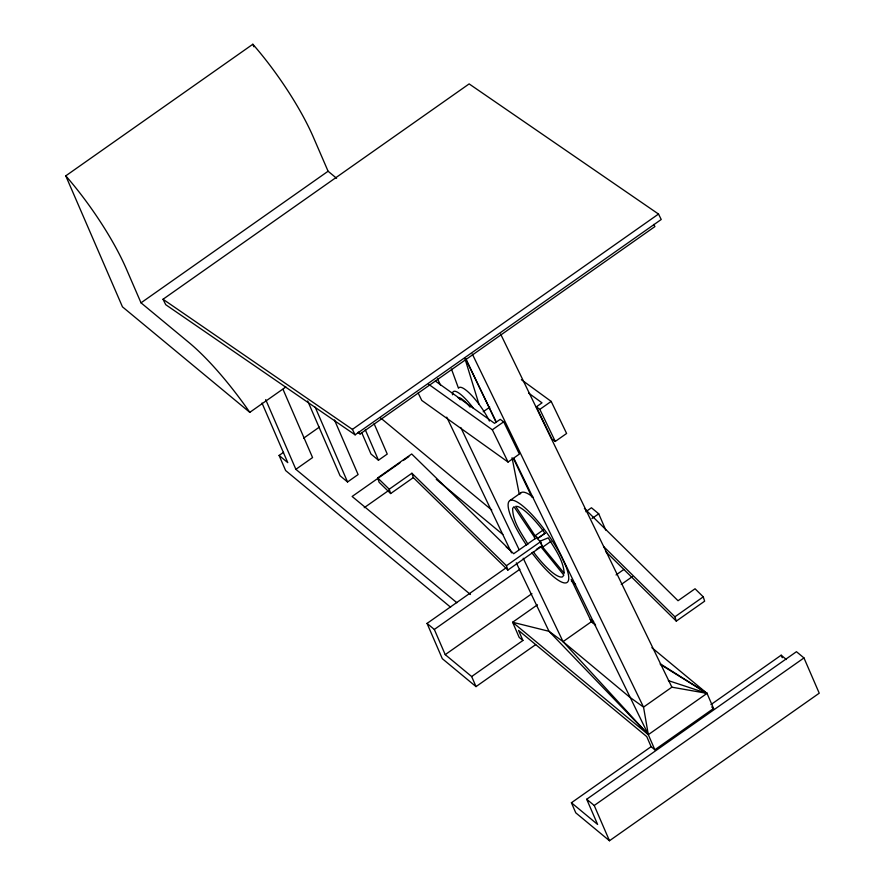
<?xml version="1.0" encoding="UTF-8"?>
<svg xmlns="http://www.w3.org/2000/svg" width="885" height="885" viewBox="0 0 885 885"><rect width="100%" height="100%" fill="white"/><g stroke="black" fill="none" stroke-linecap="round" stroke-linejoin="round"><path stroke-width="1.33" d="M542.704 547.14L540.193 541.122L548.235 537.848C554.84 548.8 563.347 560.083 564.21 573.248L542.704 547.14L550.946 541.332M285.866 386.977L249.802 412.344L122.462 306.852L65.767 175.85L252.844 44.25A104.176 24.769 54.9 0 1 313.356 137.175L328.092 171.236L336.599 178.283M65.767 175.85A104.176 24.769 54.9 0 1 126.278 268.774L141.014 302.836L328.092 171.236M163.017 299.263L469.138 83.909L658.517 214.048L661.228 219.491L355.106 434.834L165.727 304.694L163.017 299.263L352.396 429.391L355.106 434.834M450.598 607.21L285.634 470.555L279.096 455.432L283.565 452.29M303.688 438.141L319.341 427.123M352.396 429.391L658.517 214.048M265.699 399.611L295.867 469.327L312.56 457.578L283.023 389.334M357.839 432.411L360.106 433.971L654.889 226.593L653.805 224.414M307.681 400.927L340.061 475.765L347.551 481.971L358.104 474.559L334.486 419.999M361.644 432.455L370.981 454.016L378.47 460.222L387.243 454.06L374.067 423.616M390.65 493.553L379.112 482.27L377.685 477.911L411.691 453.983L513.698 553.722L536.376 537.77L540.469 541.775L541.897 546.134L507.879 570.062L413.328 477.601L411.901 473.243L389.223 489.195L390.65 493.553L413.328 477.601M399.931 462.855L352.13 496.474L470.444 594.488M403.261 460.499L408.826 456.594M483.21 411.757L489.748 407.166M364.233 507.68L388.681 490.478M428.451 384.156L492.337 429.789L503.676 421.813L519.395 454.082L508.056 462.058L421.769 400.429L418.14 392.973M521.376 379.698L551.178 401.403L566.61 433.473L555.271 441.438L551.786 438.905L536.354 406.834L542.018 402.852L528.644 393.106M536.354 406.834L539.839 409.379L551.178 401.403M509.915 500.545L521.254 492.569M535.06 535.735A7.135 1.693 54.9 0 1 537.969 538.224L544.961 533.345L541.675 528.832A42.812 10.177 54.9 0 0 517.703 506.485L515.689 506.331L535.06 535.735L543.302 529.938M537.969 538.224L545.193 533.157M507.879 570.062L506.452 565.703L540.469 541.775M535.691 644.623L476.019 686.605L442.312 658.683L427.046 623.416L505.866 567.971M585.815 511.729L591.445 507.769L598.725 513.798L605.805 530.17M536.343 549.452L540.469 546.554M427.046 623.416L434.325 629.445L519.893 569.243M591.965 518.544L598.725 513.798M434.325 629.445L445.221 654.635L531.929 593.647M537.46 604.787L512.625 622.255L519.163 637.377L522.913 640.475L471.661 676.538L445.221 654.635M616.06 574.951L623.836 569.475M621.27 584.432L632.532 576.511M651.902 647.698L707.026 693.364L713.575 708.487L654.856 749.783L648.318 734.672L512.625 622.255L549.01 631.304L563.048 641.647L591.39 621.712L594.897 623.881M703.254 596.855L704.637 601.181L676.295 621.115L674.912 616.801L703.254 596.855L695.046 588.768L678.032 600.727L584.399 508.455M660.31 664.414L707.026 693.364L671.881 687.18L643.539 707.115L648.318 734.672L707.026 693.364L660.298 663.816M571.411 802.75L597.607 824.444L586.7 799.255L796.456 651.703L803.967 657.931L819.233 693.198L609.477 840.75L575.77 812.828L571.411 802.75L651.117 746.686L654.856 749.783M710.943 704.593L781.167 655.199L786.4 659.535M586.7 799.255L594.222 805.483L803.967 657.931M458.153 397.774L458.784 397.586A21.406 5.089 54.9 0 1 470.112 407.122M668.341 680.609L707.026 693.364M590.207 619.489L593.713 621.701M503.676 421.813L500.213 419.346L494.549 423.329L435.287 381.004M380.528 417.886L491.772 510.037M571.334 580.958L575.582 584.465M711.695 706.927L713.575 708.487M436.283 479.349L502.835 534.485M506.209 546.974L509.384 549.596M141.014 302.836L188.87 342.473A118.468 28.165 54.9 0 1 249.802 412.344M279.096 455.432L287.78 462.634L262.004 403.051M295.867 469.327L456.903 602.74M595.627 625.23L591.39 621.712L571.179 579.376M523.212 558.225L563.048 641.647L629.678 697.137L643.539 707.115L472.28 353.989M411.901 473.243L506.452 565.703M377.685 477.911L389.223 489.195M603.559 546.487L674.912 616.801M605.926 551.775L676.295 621.115M513.897 458.408L648.318 734.672L549.01 631.304L516.298 562.816M563.048 641.647L648.318 734.672M540.967 546.864L563.856 575.15L562.495 576.854A42.812 10.177 54.9 0 1 535.171 554.264L533.257 551.632M527.936 544.198C521.365 533.179 512.703 521.73 512.625 508.399L513.997 506.674L534.109 536.642L534.916 538.965M458.784 397.586L460.189 399.821M359.022 431.791L360.106 433.971M492.337 429.789L508.056 462.058M500.622 334.054L671.881 687.18M465.654 358.934L496.408 422.355M539.839 409.379L555.271 441.438M465.919 358.978L496.242 422.477M513.488 458.585L531.929 497.193M437.577 378.913L440.542 385.141M460.764 427.477L519.041 549.508M446.726 417.123L511.541 552.848M781.167 655.199L782.251 657.71M651.117 746.686L646.758 736.608L518.555 630.397L522.913 640.475M594.222 805.483L609.477 840.75M252.844 44.25L253.929 46.772M365.295 429.778L378.47 460.222M471.661 676.538L476.019 686.605M315.171 407.133L347.551 481.971M451.438 369.001L458.496 388.272A28.541 6.781 54.9 0 1 471.716 395.495A28.541 6.781 54.9 0 1 489.416 421.05M464.902 358.447L478.929 404.124M512.05 457.722L519.274 494.14M531.863 552.738A49.947 11.881 54.9 0 0 562.086 582.264A49.947 11.881 54.9 0 0 565.913 566.367L561.654 556.942A49.947 11.881 54.9 0 0 522.117 505.435A49.947 11.881 54.9 0 0 510.933 516.718L515.181 526.155A49.947 11.881 54.9 0 0 526.586 545.293M519.882 494.217A49.947 11.881 54.9 0 1 532.98 497.082M452.523 394.798A28.541 6.781 54.9 0 1 473.254 408.107"/></g></svg>
